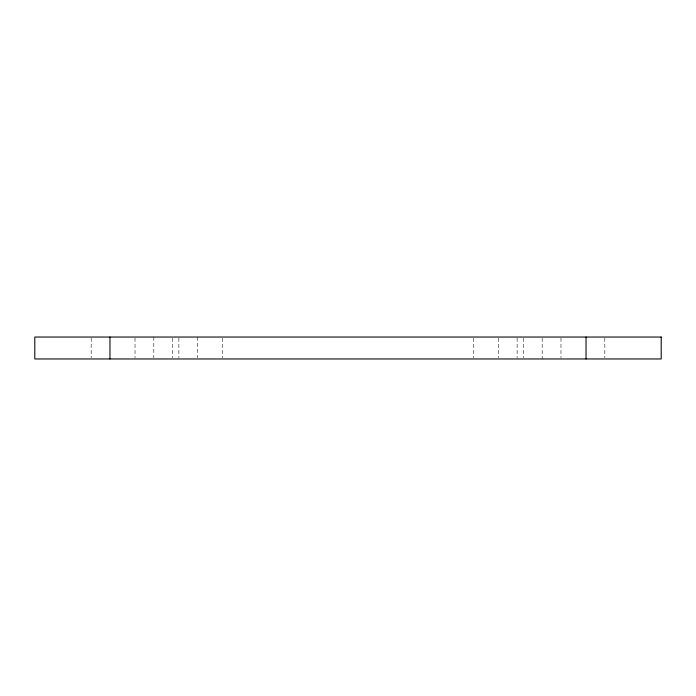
<?xml version="1.0" encoding="UTF-8"?>
<svg xmlns="http://www.w3.org/2000/svg" width="696" height="696" viewBox="0 0 696 696"><rect width="100%" height="100%" fill="white"/><g stroke="black" fill="none" stroke-linecap="round" stroke-linejoin="round"><path stroke-width="0.52" stroke-dasharray="3.48 2.61" d="M604.824 338.082L604.824 357.918M560.976 338.082L560.976 357.918M542.184 338.082L542.184 358.962M523.392 338.082L523.392 357.918M517.128 338.082L517.128 357.918M498.336 338.082L498.336 357.918M473.28 338.082L473.28 357.918M222.72 338.082L222.72 357.918M197.664 337.038L197.664 357.918M178.872 338.082L178.872 357.918M172.608 338.082L172.608 357.918M153.816 337.038L153.816 357.918M135.024 338.082L135.024 357.918M91.176 338.082L91.176 357.918"/><path stroke-width="1.04" d="M586.032 337.038L586.032 358.962M109.968 337.038L109.968 358.962M661.2 337.038L34.8 337.038L34.8 358.962L661.2 358.962L661.2 337.038"/></g></svg>
